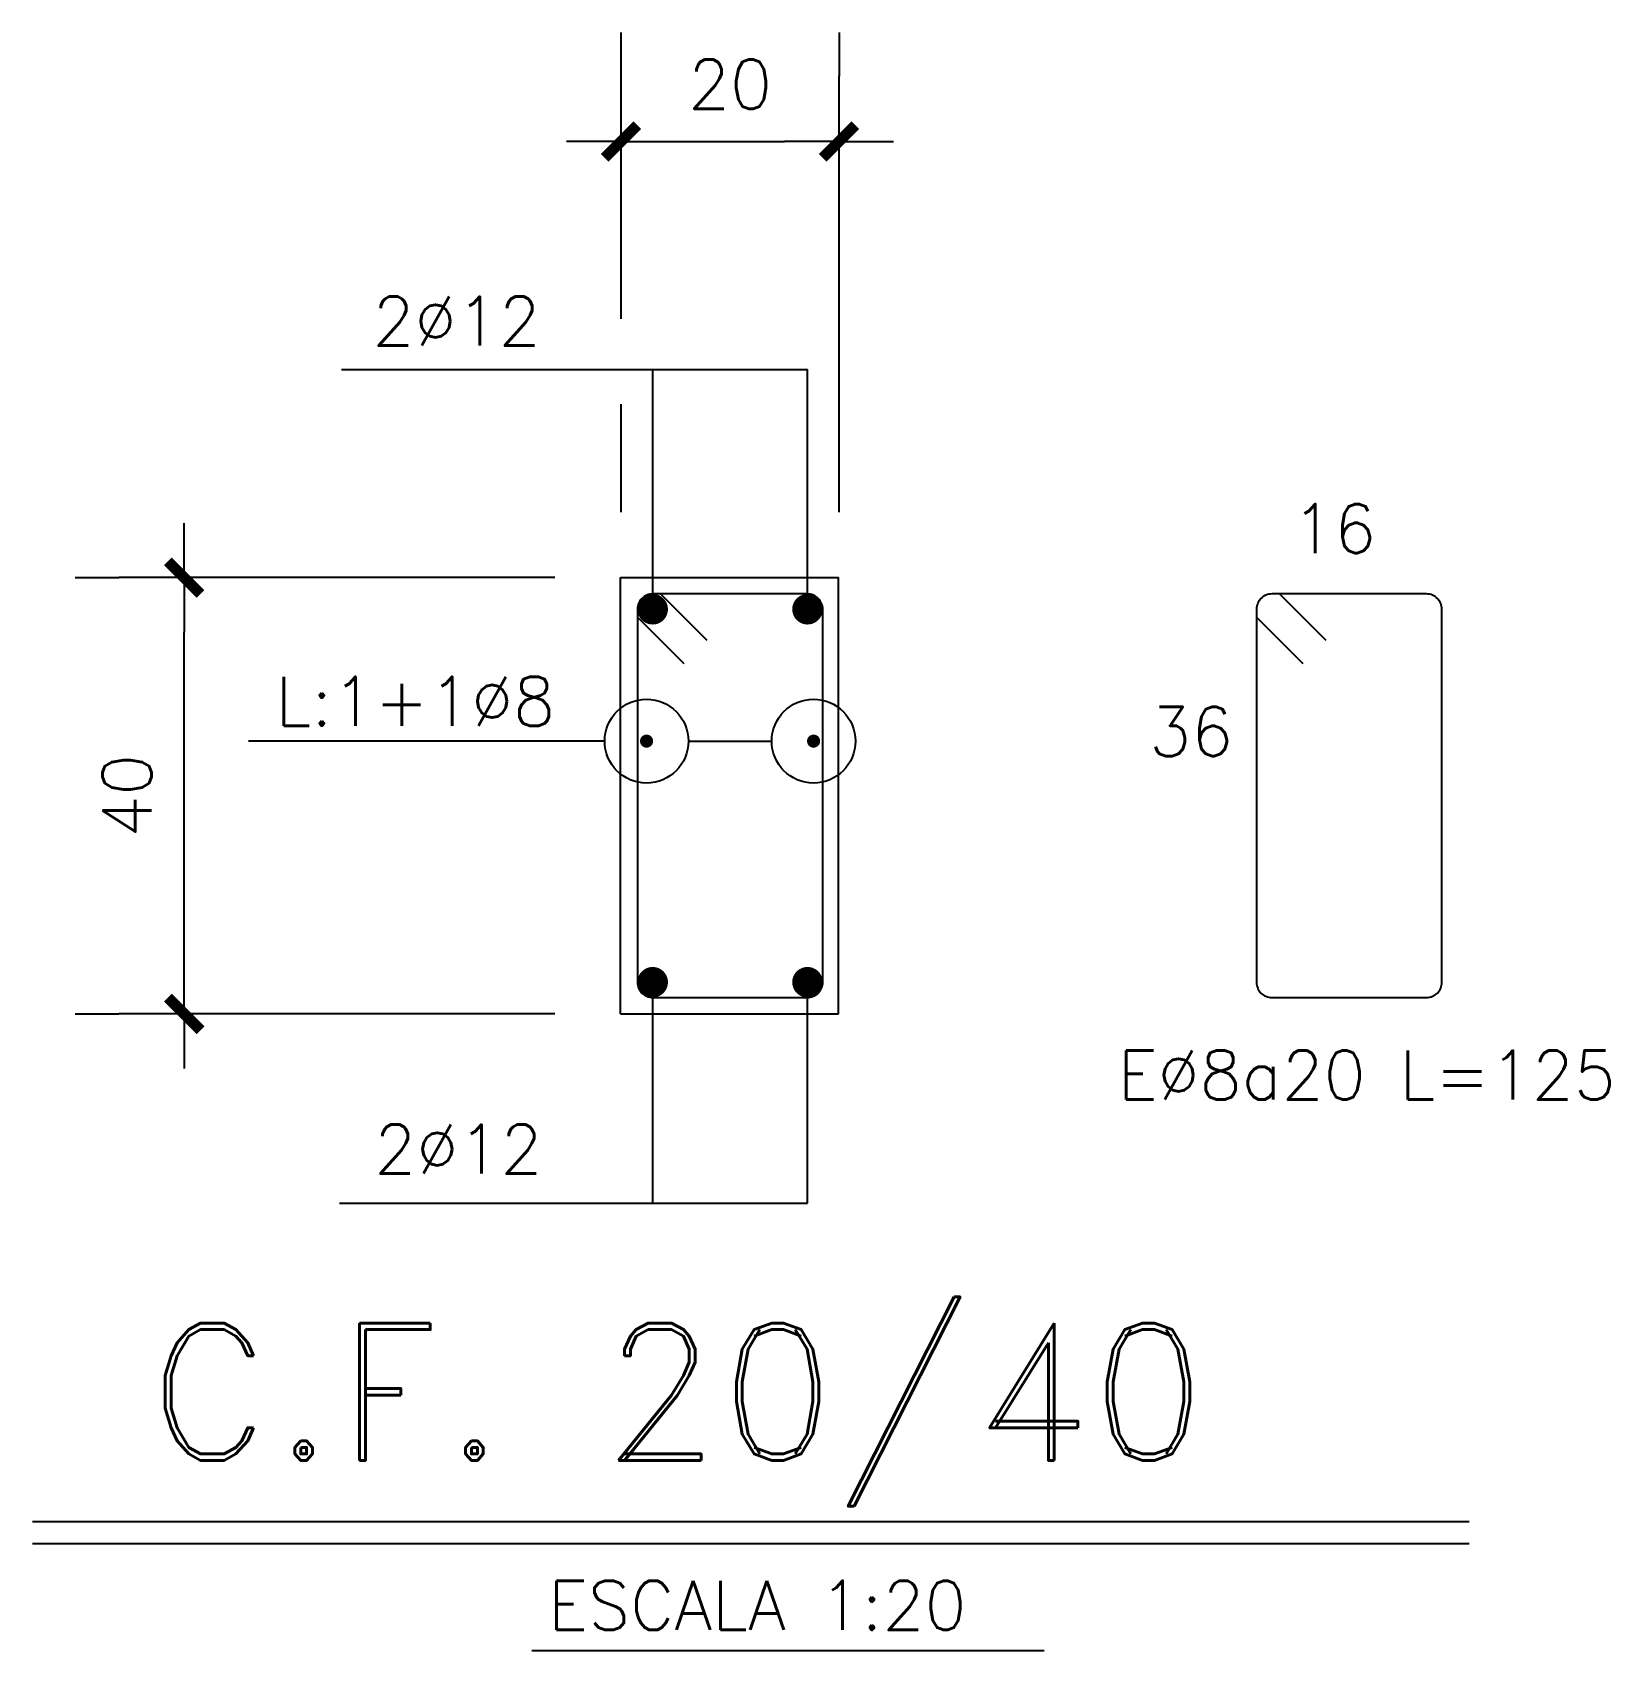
# Model space of a CAD drawing. Header units: millimetres. Extents: x -656655 to -651355, y 91699 to 96737.
# Drawn here: x -651499.7 to -651355, y 94498.5 to 94646.9 of the extents above; entities that cross this region are included whole.
import ezdxf
from ezdxf.enums import TextEntityAlignment as Align

# ---------------------------------------------------------------- set-up
doc = ezdxf.new("R2010")
doc.units = ezdxf.units.MM
doc.header["$LTSCALE"] = 0.5
doc.layers.add('CORTES', color=5, linetype='Continuous')
doc.styles.add('ROMAND', font='romand')
doc.styles.add('ROMANS', font='romans')
doc.styles.add('ROMANS0', font='romans.shx')
doc.dimstyles.new('ING-20', dxfattribs={"dimscale": 2, "dimtxt": 2.25, "dimasz": 2.5, "dimexe": 3, "dimexo": 5, "dimgap": 1.5, "dimtad": 1, "dimdec": 8, "dimzin": 12, "dimdsep": 46, "dimtxsty": 'ROMANS', "dimblk1": 'TICK1', "dimblk2": 'TICK1', "dimsah": 1, "dimcen": 0.09, "dimclrd": 2, "dimclre": 1, "dimclrt": 3, "dimadec": 5, "dimazin": 0, "dimtfac": 1, "dimtdec": 8, "dimtix": 1, "dimtmove": 2, "dimatfit": 3, "dimldrblk": 'TICK1', "dimfxl": 1, "dimtolj": 1, "dimtzin": 12, "dimarcsym": 0})

# ---------------------------------------------------------------- blocks, each defined once
blk = doc.blocks.new('TICK1')
at = {"color": 2, "const_width": 0.2}
blk.add_lwpolyline([(-0.3, -0.3), (0.3, 0.3)], dxfattribs=at)
at = {"color": 2}
for points in [[(0, 0), (-1, 0)], [(0, 0), (1, 0)]]:
    blk.add_lwpolyline(points, dxfattribs=at)
blk = doc.blocks.new('*D393')
at = {"layer": 'CORTES', "color": 1, "lineweight": -2}
for p, q in [((-651445.66, 94646.92), (-651445.66, 94642.92)), ((-651425.66, 94646.92), (-651425.66, 94642.92))]:
    blk.add_line(p, q, dxfattribs=at)
at = {"layer": 'CORTES', "color": 2, "lineweight": -2}
blk.add_line((-651440.66, 94636.92), (-651430.66, 94636.92), dxfattribs=at)
at = {"layer": 'Defpoints', "color": 0}
for p in [(-651445.66, 94636.92), (-651425.66, 94636.92), (-651425.66, 94636.92)]:
    blk.add_point(p, dxfattribs=at)
at = {"layer": 'CORTES', "color": 2, "lineweight": -2, "xscale": 5, "yscale": 5, "zscale": 5, "rotation": 180}
blk.add_blockref('TICK1', (-651445.66, 94636.92), dxfattribs=at)
at = {"layer": 'CORTES', "color": 2, "lineweight": -2, "xscale": 5, "yscale": 5, "zscale": 5}
blk.add_blockref('TICK1', (-651425.66, 94636.92), dxfattribs=at)
at = {"layer": 'CORTES', "color": 3, "insert": (-651435.66, 94642.17), "char_height": 4.5, "attachment_point": 5, "style": 'ROMANS'}
blk.add_mtext('\\A1;20', dxfattribs=at)
blk = doc.blocks.new('*D394')
at = {"layer": 'CORTES', "color": 1, "lineweight": -2}
for p, q in [((-651495.72, 94596.92), (-651491.72, 94596.92)), ((-651495.72, 94556.92), (-651491.72, 94556.92))]:
    blk.add_line(p, q, dxfattribs=at)
at = {"layer": 'CORTES', "color": 2, "lineweight": -2}
blk.add_line((-651485.72, 94561.92), (-651485.72, 94591.92), dxfattribs=at)
at = {"layer": 'Defpoints', "color": 0}
for p in [(-651485.72, 94596.92), (-651485.72, 94596.92), (-651485.72, 94556.92)]:
    blk.add_point(p, dxfattribs=at)
at = {"layer": 'CORTES', "color": 2, "lineweight": -2, "xscale": 5, "yscale": 5, "zscale": 5}
for p, rotation in [((-651485.72, 94596.92), 90), ((-651485.72, 94556.92), 270)]:
    blk.add_blockref('TICK1', p, dxfattribs=dict(at, rotation=rotation))
at = {"layer": 'CORTES', "color": 3, "insert": (-651490.97, 94576.92), "char_height": 4.5, "attachment_point": 5, "rotation": 90, "style": 'ROMANS'}
blk.add_mtext('\\A1;40', dxfattribs=at)

msp = doc.modelspace()

# ---------------------------------------------------------------- linework, layer by layer
at = {"layer": 'CORTES', "color": 1}
for p, q in [((-651445.65513221, 94620.64688847), (-651445.65513221, 94642.92214978)), ((-651425.65513221, 94602.92214978), (-651425.65513221, 94642.92214978)), ((-651471.28870165, 94615.99761481), (-651428.55606583, 94615.99761481)), ((-651442.75419858, 94594.02308341), (-651442.75419858, 94615.99761481)), ((-651428.55419858, 94594.02308341), (-651428.55419858, 94615.99761481)), ((-651445.65513221, 94602.92214978), (-651445.65513221, 94612.82557147)), ((-651451.71513221, 94596.92214978), (-651491.71513221, 94596.92214978)), ((-651447.15419858, 94581.93039819), (-651479.81427996, 94581.93039819)), ((-651439.47419858, 94581.93039819), (-651431.83419858, 94581.93039819)), ((-651442.75419858, 94539.57314461), (-651442.75419858, 94559.82308341)), ((-651428.55419858, 94539.57314461), (-651428.55419858, 94559.82308341)), ((-651451.71513221, 94556.92214978), (-651491.71513221, 94556.92214978)), ((-651471.48382793, 94539.57314461), (-651428.55606583, 94539.57314461))]:
    msp.add_line(p, q, dxfattribs=at)
at = {"layer": 'CORTES'}
for p, q in [((-651445.71513221, 94596.92214978), (-651425.71513221, 94596.92214978)), ((-651445.71513221, 94556.92214978), (-651445.71513221, 94596.92214978)), ((-651425.71513221, 94556.92214978), (-651425.71513221, 94596.92214978)), ((-651445.71513221, 94556.92214978), (-651425.71513221, 94556.92214978))]:
    msp.add_line(p, q, dxfattribs=at)
at = {"layer": 'CORTES', "color": 2}
for p, q in [((-651442.03419858, 94595.42308341), (-651437.7915579, 94591.18044272)), ((-651444.15419858, 94593.30308341), (-651439.9115579, 94589.06044272))]:
    msp.add_line(p, q, dxfattribs=at)
at = {"layer": 'CORTES', "color": 7}
for p, q in [((-651385.24980045, 94595.42308341), (-651381.00715976, 94591.18044272)), ((-651387.36980045, 94593.30308341), (-651383.12715976, 94589.06044272))]:
    msp.add_line(p, q, dxfattribs=at)
at = {"layer": 'CORTES', "color": 6}
for p, q in [((-651499.65131783, 94510.36753174), (-651367.85286021, 94510.36753174)), ((-651499.65131783, 94508.36753174), (-651367.85286021, 94508.36753174))]:
    msp.add_line(p, q, dxfattribs=at)
at = {"layer": 'CORTES', "color": 3}
msp.add_line((-651453.84131113, 94498.53161739), (-651406.84184353, 94498.53161739), dxfattribs=at)
at = {"layer": 'CORTES', "color": 2}
msp.add_lwpolyline([(-651428.55419858, 94558.42308341, 0.4142135624), (-651427.15419858, 94559.82308341), (-651427.15419858, 94594.02308341, 0.4142135624), (-651428.55419858, 94595.42308341), (-651435.65419858, 94595.42308341), (-651442.75419858, 94595.42308341, 0.4142135624), (-651444.15419858, 94594.02308341), (-651444.15419858, 94559.82308341, 0.4142135624), (-651442.75419858, 94558.42308341)], format="xyb", close=True, dxfattribs=at)
for points, const_width in [([(-651443.45419858, 94594.02308341, 1), (-651442.05419858, 94594.02308341, 1)], 1.4), ([(-651429.25419858, 94594.02308341, 1), (-651427.85419858, 94594.02308341, 1)], 1.4), ([(-651443.61419858, 94581.93039819, 1), (-651443.01419858, 94581.93039819, 1)], 0.6), ([(-651428.29419858, 94581.93039819, 1), (-651427.69419858, 94581.93039819, 1)], 0.6), ([(-651443.45419858, 94559.82308341, 1), (-651442.05419858, 94559.82308341, 1)], 1.4), ([(-651429.25419858, 94559.82308341, 1), (-651427.85419858, 94559.82308341, 1)], 1.4)]:
    msp.add_lwpolyline(points, format="xyb", close=True, dxfattribs=dict(at, const_width=const_width))
at = {"layer": 'CORTES', "color": 7}
msp.add_lwpolyline([(-651371.76980045, 94558.42308341, 0.4142135624), (-651370.36980045, 94559.82308341), (-651370.36980045, 94594.02308341, 0.4142135624), (-651371.76980045, 94595.42308341), (-651378.86980045, 94595.42308341), (-651385.96980045, 94595.42308341, 0.4142135624), (-651387.36980045, 94594.02308341), (-651387.36980045, 94559.82308341, 0.4142135624), (-651385.96980045, 94558.42308341)], format="xyb", close=True, dxfattribs=at)
at = {"layer": 'CORTES', "color": 1}
for centre in [(-651443.31419858, 94581.93039819), (-651427.99419858, 94581.93039819)]:
    msp.add_circle(centre, 3.84, dxfattribs=at)

# ---------------------------------------------------------------- texts
at = {"layer": 'CORTES', "color": 9, "style": 'ROMANS'}
for s, p in [('2%%c12', (-651460.74068355, 94618.19489095)), ('L:1+1%%c8', (-651464.52260146, 94583.33506603)), ('2%%c12', (-651460.57939791, 94542.27446629))]:
    msp.add_text(s, height=4.5, dxfattribs=at).set_placement(p, align=Align.CENTER)
at = {"layer": 'CORTES', "color": 3, "style": 'ROMANS0'}
for s, p in [('16', (-651380.25330824, 94601.42308341)), ('36', (-651393.36980045, 94582.81060097))]:
    msp.add_text(s, height=4.5, dxfattribs=at).set_placement(p, align=Align.MIDDLE)
msp.add_text('E%%c8a20 L=125', height=4.5, dxfattribs=at).set_placement((-651377.25485425, 94549.06050054), align=Align.CENTER)
at = {"layer": 'CORTES', "color": 6, "style": 'ROMAND'}
msp.add_text('C.F. 20/40', height=12.6, dxfattribs=at).set_placement((-651489.07617129, 94515.96969531))
at = {"layer": 'CORTES', "color": 3, "style": 'ROMANS'}
msp.add_text('ESCALA 1:20', height=4.5, dxfattribs=at).set_placement((-651452.33936486, 94500.43662044))

# ---------------------------------------------------------------- dimensions: what is measured, and where the dimension line sits
at = {"layer": 'CORTES'}
dim = msp.add_linear_dim(base=(-651425.655132208, 94636.9221497825), p1=(-651445.655132208, 94636.9221497825), p2=(-651425.655132208, 94636.9221497825), dimstyle='ING-20', dxfattribs=at)
dim.commit()
dim.dimension.update_dxf_attribs({"geometry": '*D393', "text_midpoint": (-651435.655132208, 94642.1721497825)})
dim = msp.add_linear_dim(base=(-651485.7151322076, 94596.922149783), p1=(-651485.7151322076, 94556.922149783), p2=(-651485.7151322076, 94596.922149783), angle=90, dimstyle='ING-20', dxfattribs=at)
dim.commit()
dim.dimension.update_dxf_attribs({"geometry": '*D394', "text_midpoint": (-651490.9651322076, 94576.9221497829)})

doc.saveas('drawing.dxf')
